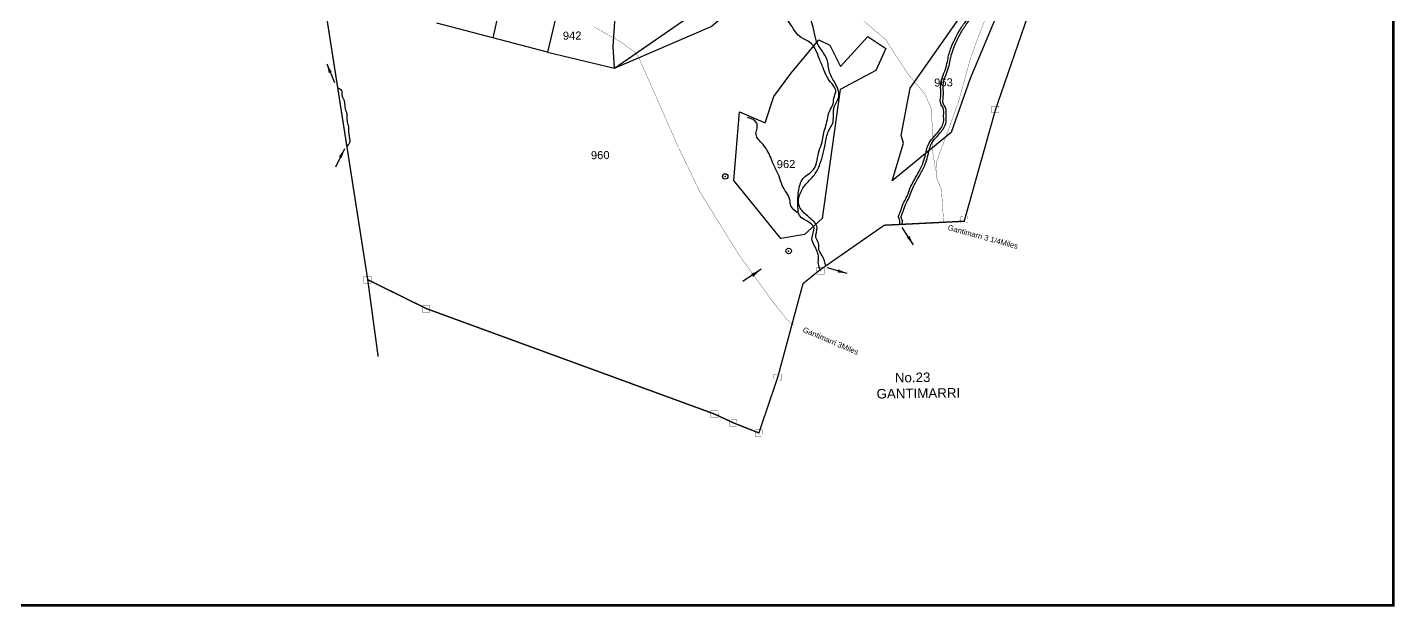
# Model space of a CAD drawing. Header units: feet. Extents: x 767600 to 777544, y 1589691 to 1604539.
# Drawn here: x 772421 to 777438, y 1589691 to 1591817 of the extents above; entities that cross this region are included whole.
import ezdxf
from ezdxf.enums import TextEntityAlignment as Align

# ---------------------------------------------------------------- set-up
doc = ezdxf.new("R2010")
doc.units = ezdxf.units.FT
doc.header["$LTSCALE"] = 15
doc.header["$MEASUREMENT"] = 0
doc.header["$PDMODE"] = 32
doc.header["$PDSIZE"] = 20
doc.linetypes.add('ACAD_ISO02W100', pattern=[15, 12, -3])
doc.linetypes.add('HIDDEN2', pattern=[0.1875, 0.125, -0.0625])
for name, color, linetype in [('PAPER SIZE', 10, 'Continuous'), ('PLOT', 7, 'Continuous'), ('PLOT NO', 7, 'Continuous'), ('ROADS', 6, 'Continuous'), ('TANKS-STREAM', 4, 'Continuous'), ('text2', 7, 'Continuous'), ('VILLAGE BOUNDRY', 5, 'HIDDEN2'), ('VILLAGE STONES', 240, 'Continuous')]:
    doc.layers.add(name, color=color, linetype=linetype)
doc.styles.add('CANAL', font='Cambria.ttf')
doc.styles.get("Standard").update_dxf_attribs({"font": 'arial.ttf'})
doc.linetypes.add('DOTS', pattern='A,1e-06,-3,["●",Standard,S=3,R=0,X=-1.25,Y=-1.25],-3', length=6.000001)
doc.dimstyles.new('CRDS', dxfattribs={"dimtxt": 20, "dimasz": 35, "dimexe": 0.18, "dimexo": 0.0625, "dimgap": 0.09, "dimtad": 0, "dimtih": 1, "dimtoh": 1, "dimdec": 0, "dimzin": 2, "dimdsep": 46, "dimtxsty": 'CANAL', "dimcen": 0.09, "dimclrt": 256, "dimadec": 0, "dimazin": 0, "dimtfac": 1, "dimtdec": 0, "dimtofl": 0, "dimtmove": 0, "dimatfit": 3, "dimfxl": 1, "dimtfill": 2, "dimtfillclr": 5, "dimtolj": 1, "dimtzin": 0, "dimarcsym": 0})

msp = doc.modelspace()

# ---------------------------------------------------------------- linework, layer by layer
for p in [(774981.3, 1591269.8), (774981.3, 1591269.8), (775214, 1590996), (775214, 1590996)]:
    msp.add_point(p)
at = {"layer": 'PAPER SIZE', "color": 5, "const_width": 10}
msp.add_lwpolyline([(767604.7, 1603873.4), (777432.6, 1603873.4), (777432.6, 1589695.6), (767604.7, 1589695.6)], close=True, dxfattribs=at)
at = {"layer": 'PLOT'}
for points in [[(775989, 1591889), (775880.4, 1591629.1), (775810.9, 1591431), (775593.5, 1591253.6), (775635.9, 1591392), (775626.7, 1591420.4), (775660.5, 1591593.1), (775879, 1591906.2), (775989, 1591889), (776041.7, 1592211.8), (776148.4, 1592431.9), (776128.2, 1592523.3), (776112.9, 1592654.3)], [(774225.9, 1592207.9), (774129, 1591778.7), (773923.2, 1591831.9)], [(774575.3, 1591667.4), (774930.3, 1591819.8), (775371.6, 1592189.6), (775024.9, 1591963.6)], [(774424.4, 1592147.3), (774387.8, 1591974.7), (774328.9, 1591726.3), (774129, 1591778.7)], [(774328.9, 1591726.3), (774575.3, 1591667.4), (774570.6, 1591746.7), (774591.5, 1592055.3), (774590.8, 1592110.5), (774424.4, 1592147.3)], [(774575.3, 1591667.4), (774860.1, 1591864.3), (774867.3, 1591864)], [(775013.2, 1591255.2), (775034.3, 1591507), (775128.3, 1591466.5), (775159.7, 1591563.3), (775221.8, 1591647.9), (775325, 1591770.7), (775365.5, 1591751.4), (775404.5, 1591673.8), (775504.2, 1591783.6), (775570.8, 1591739.7), (775533.9, 1591658.8), (775402.6, 1591588.8), (775337.4, 1591115.1), (775271.9, 1591056.4), (775185.8, 1591042), (775013.2, 1591255.2)]]:
    msp.add_lwpolyline(points, dxfattribs=at)
at = {"layer": 'ROADS', "linetype": 'HIDDEN2', "ltscale": 10, "const_width": 1}
msp.add_lwpolyline([(776110.9, 1592651.3), (776116, 1592534.9), (776127, 1592491), (776155.3, 1592447.8), (776154.2, 1592415), (776138.6, 1592385.6), (776104, 1592360.9), (776032, 1592217.4), (776025.5, 1592165), (776037.8, 1592130.5), (776026.2, 1592073.5), (775996.2, 1592050.1), (775941.7, 1591865.8), (775882.1, 1591705.8), (775837.1, 1591542.6), (775756.9, 1591323.6), (775754.9, 1591270), (775774.7, 1591220.5), (775782.8, 1591101.9)], dxfattribs=at)
at = {"layer": 'ROADS', "linetype": 'DOTS', "ltscale": 0.5, "const_width": 1}
for points in [[(775753.3, 1591291.5), (775741.4, 1591369.8), (775743.4, 1591440.2), (775736.8, 1591494.7), (775737.5, 1591518.5), (775714.9, 1591570.8), (775650.4, 1591647.4), (775570.1, 1591771.9), (775463.6, 1591861.8)], [(774502.3, 1591817.6), (774559.4, 1591784.7), (774599.5, 1591762.3), (774652.3, 1591724), (774664.9, 1591703.8), (774733.4, 1591549.5), (774807.5, 1591381), (774889.5, 1591210.9), (775032.5, 1590980.7), (775153.5, 1590812.8), (775210.2, 1590741.8), (775234.3, 1590722.7)]]:
    msp.add_lwpolyline(points, dxfattribs=at)
at = {"layer": 'TANKS-STREAM'}
for points in [[(775620.8, 1591093.6), (775621.1, 1591112), (775617.7, 1591120.6), (775620.8, 1591133), (775629.7, 1591156.4), (775634.4, 1591169.9), (775645.5, 1591190.6), (775655.9, 1591217.1), (775688.7, 1591281.1), (775708.1, 1591321.8), (775716.4, 1591351.1), (775720, 1591366.2), (775726.7, 1591386.8), (775765.1, 1591435.7), (775782.9, 1591474.8), (775782.7, 1591493.1), (775780.7, 1591522.2), (775772.4, 1591536.1), (775772, 1591564.2), (775772.5, 1591612.5), (775791.7, 1591670.5), (775797.8, 1591697.6), (775802.4, 1591717.6), (775833.9, 1591792.8), (775856.2, 1591828.2), (775870.5, 1591848.3), (775880.8, 1591886.2), (775903.9, 1591945.1), (775915.3, 1591983), (775917.1, 1592005.1), (775930, 1592059.6), (775938.8, 1592087.7), (775939.7, 1592105), (775944.8, 1592128.3), (775966.5, 1592203.9), (775977.7, 1592254.2), (776000.2, 1592312.8), (776021.1, 1592414.3), (776032.2, 1592477.6), (776047.8, 1592519), (776056.3, 1592541.8)], [(775630.2, 1591092.7), (775630.5, 1591111), (775627.2, 1591119.6), (775630.2, 1591132.1), (775639.1, 1591155.4), (775643.8, 1591169), (775654.9, 1591189.6), (775665.3, 1591216.2), (775698.1, 1591280.1), (775717.5, 1591320.9), (775725.8, 1591350.1), (775729.4, 1591365.3), (775736.2, 1591385.9), (775774.5, 1591434.7), (775792.3, 1591473.8), (775792.1, 1591492.2), (775790.1, 1591521.3), (775781.8, 1591535.2), (775781.5, 1591563.2), (775781.9, 1591611.6), (775801.1, 1591669.6), (775807.3, 1591696.6), (775811.9, 1591716.7), (775843.4, 1591791.9), (775865.6, 1591827.2), (775879.9, 1591847.4), (775890.2, 1591885.3), (775913.3, 1591944.1), (775924.7, 1591982), (775926.6, 1592004.2), (775939.4, 1592058.6), (775948.2, 1592086.8), (775949.1, 1592104.1), (775954.2, 1592127.3), (775975.9, 1592202.9), (775987.1, 1592253.3), (776009.6, 1592311.8), (776030.5, 1592413.4), (776041.6, 1592476.6), (776048.1, 1592516.9), (776055.9, 1592541.8)], [(775351, 1590941.1), (775337.4, 1590978.3), (775325.4, 1591000.7), (775323.4, 1591024.5), (775314, 1591046.1), (775318.7, 1591082.2), (775290.8, 1591117.7), (775265.3, 1591141.7), (775253.8, 1591157.6), (775252.5, 1591194.9), (775273.3, 1591236.4), (775308.4, 1591275.9), (775328.7, 1591314.4), (775349.5, 1591396), (775362.8, 1591441.4), (775374.7, 1591462.8), (775378.7, 1591493.2), (775382.5, 1591528), (775398.6, 1591566.6), (775396.2, 1591586.1), (775379.6, 1591620.2), (775361.3, 1591663.4), (775357.4, 1591688.4), (775342.2, 1591722.5), (775320.4, 1591756.5), (775308.7, 1591793.7), (775302.1, 1591825.5), (775291.3, 1591857.5), (775282.7, 1591882.6), (775271.2, 1591901.9), (775265.9, 1591937), (775252.7, 1591981.4), (775238.6, 1592027.7), (775225.2, 1592055.7), (775213, 1592095.1), (775241.9, 1592149.6), (775226.2, 1592185), (775219.7, 1592217.1), (775200.7, 1592243.3), (775182.7, 1592257.8), (775157.8, 1592292.5), (775143.5, 1592325.7), (775083.2, 1592347.5), (775053.6, 1592350.6), (775041.8, 1592354.8), (775020.1, 1592354.5), (774998.8, 1592352.9), (774980.6, 1592351.8), (774957.1, 1592351.9), (774942.3, 1592359.1)], [(775331.9, 1590923.6), (775323.2, 1590948.6), (775323.6, 1590972.4), (775308.3, 1591016.3), (775299.6, 1591041.3), (775307.4, 1591081), (775250, 1591133.5), (775248.4, 1591150.2), (775248, 1591181.7), (775250.4, 1591214.6), (775267.3, 1591261.7), (775304.7, 1591294.9), (775318.3, 1591329.3), (775326.2, 1591365.1), (775337, 1591396.7), (775341.6, 1591422.6), (775348.9, 1591449.3), (775356.2, 1591478.1), (775364.9, 1591511.1), (775376.6, 1591534.1), (775381.8, 1591564.9), (775387.2, 1591580.4), (775378.5, 1591602.6), (775358.6, 1591628.3), (775343.4, 1591660.9), (775327.5, 1591699.9), (775291, 1591762.4), (775260.6, 1591779.2), (775222.2, 1591826.2), (775175.9, 1591880.2), (775115.2, 1591920), (775079.1, 1591949.6), (775062.8, 1591961.9), (775039.5, 1591979.1), (775023.4, 1591980.3), (774991.2, 1591979.9)], [(773558.6, 1591596.1), (773572.8, 1591585), (773575.4, 1591564.8), (773579.3, 1591556.2), (773583.5, 1591545.6), (773584.9, 1591535.3), (773585.7, 1591523.8), (773588.4, 1591513.3), (773592.3, 1591503.7), (773592.7, 1591487.6), (773594.6, 1591469.2), (773598.9, 1591452.1), (773598.7, 1591435.7), (773600.8, 1591423.9), (773603.2, 1591407.3), (773603.7, 1591395.1), (773598.5, 1591386.5), (773594.2, 1591381.3)], [(775248.8, 1591134.8), (775222.7, 1591162), (775218, 1591184.1), (775190.7, 1591236.9), (775178.8, 1591270.4), (775159.6, 1591310.9), (775135.8, 1591365.5), (775114, 1591393.3), (775094.1, 1591427.6), (775098.3, 1591446.3), (775097.1, 1591465.8), (775063.2, 1591485.7)]]:
    msp.add_spline(points, degree=3, dxfattribs=at)
at = {"layer": 'VILLAGE BOUNDRY', "linetype": 'ACAD_ISO02W100', "lineweight": -2, "ltscale": 0.2, "const_width": 5}
for points in [[(776344.8, 1592593.4), (775973.3, 1591515.7), (775858.3, 1591105.3), (775564.8, 1591090.6), (775327.4, 1590925.4), (775266.6, 1590876), (775174.1, 1590532.9), (775104.8, 1590328.2), (775010.7, 1590365.6), (774942.5, 1590397.5), (773884.8, 1590784.6), (773669.6, 1590890.7), (773499, 1591981.6)], [(773669.6, 1590890.7), (773707.9, 1590608.2)]]:
    msp.add_lwpolyline(points, dxfattribs=at)
at = {"layer": 'VILLAGE STONES', "const_width": 0.979}
for points in [[(775959.2, 1591527.2), (775985.7, 1591527.6), (775986, 1591503.2), (775959.5, 1591502.8)], [(775844.1, 1591123), (775870.7, 1591123.4), (775871, 1591099), (775844.5, 1591098.7)], [(775317.8, 1590935), (775344.3, 1590935.4), (775344.6, 1590911), (775318.1, 1590910.7)], [(773655.5, 1590902.2), (773682, 1590902.6), (773682.3, 1590878.2), (773655.8, 1590877.9)], [(773870.7, 1590796.1), (773897.2, 1590796.4), (773897.5, 1590772), (773871, 1590771.7)], [(775160, 1590544.3), (775186.5, 1590544.7), (775186.8, 1590520.3), (775160.3, 1590520)], [(774928.4, 1590409), (774954.9, 1590409.4), (774955.2, 1590385), (774928.7, 1590384.6)], [(774996.6, 1590377), (775023.1, 1590377.4), (775023.4, 1590353), (774996.9, 1590352.7)], [(775090.7, 1590339.7), (775117.2, 1590340), (775117.5, 1590315.7), (775091, 1590315.3)]]:
    msp.add_lwpolyline(points, close=True, dxfattribs=at)

# ---------------------------------------------------------------- texts
at = {"layer": 'PLOT NO'}
for s, p in [('942', (774419.9, 1591786.6)), ('963', (775782.2, 1591614.7)), ('960', (774522.8, 1591347.9)), ('962', (775204.5, 1591315))]:
    msp.add_text(s, height=29.37, rotation=0.7405, dxfattribs=at).set_placement(p, align=Align.MIDDLE_CENTER)
at = {"layer": 'text2'}
for s, rotation, p in [('Gantimarri 3 1/4Miles', 344.6404, (775796.3, 1591073.5)), ('Gantimarri 3Miles', 337.0173, (775263.8, 1590699.5))]:
    msp.add_text(s, height=20, rotation=rotation, dxfattribs=at).set_placement(p)
at = {"layer": 'VILLAGE STONES', "insert": (775535.6, 1590547.7), "char_height": 35, "width": 344.691, "attachment_point": 1, "rotation": 0.7405}
msp.add_mtext('     No.23 GANTIMARRI', dxfattribs=at)

# ---------------------------------------------------------------- leaders
at = {"layer": 'PLOT', "color": 5}
for points, override in [([(773519, 1591683.1), (773547.9, 1591613.9)], {"dimgap": 0.09, "dimtad": 0}), ([(773584.6, 1591371), (773550.8, 1591304.1)], {"dimgap": 0.09, "dimtad": 0}), ([(775671.6, 1591019.2), (775630.7, 1591082)], {"dimgap": 0.09, "dimtad": 0}), ([(775113.4, 1590928.8), (775045.8, 1590883.6)], {"dimasz": 40, "dimgap": 0.09, "dimtad": 0}), ([(775428.4, 1590913.9), (775356, 1590933.8)], {"dimgap": 0.09, "dimtad": 0})]:
    msp.add_leader(points, dimstyle='CRDS', override=override, dxfattribs=at)

doc.saveas('drawing.dxf')
